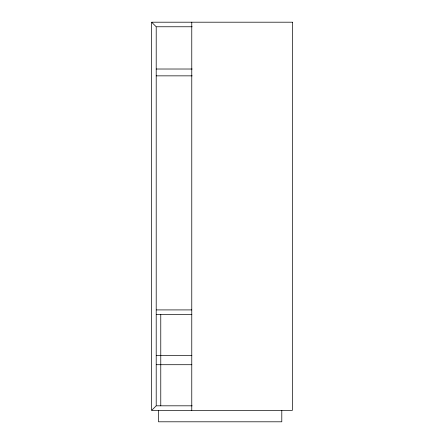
<?xml version="1.0" encoding="UTF-8"?>
<svg xmlns="http://www.w3.org/2000/svg" width="444" height="444" viewBox="0 0 444 444"><rect width="100%" height="100%" fill="white"/><g stroke="black" fill="none" stroke-linecap="round" stroke-linejoin="round"><path stroke-width="0.67" d="M151.87 410.156L155.977 406.044M192.152 26.768L156.205 26.768L156.205 405.816L192.152 405.816M156.205 69.02L192.152 69.02M156.205 75.852L192.152 75.852M156.438 309.912L191.753 309.912M156.438 314.48L191.841 314.48M156.438 355.583L160.545 355.583M160.772 355.583L191.841 355.583M156.438 364.713L160.545 364.713M160.772 364.713L191.841 364.713M151.87 22.428L155.977 26.54M281.796 410.384L281.796 421.8L158.491 421.8L158.491 410.384M191.769 22.2L191.769 410.384M160.772 314.48L160.772 405.816M292.357 22.2L151.643 22.2L151.643 410.384L292.357 410.384L292.357 22.2"/></g></svg>
